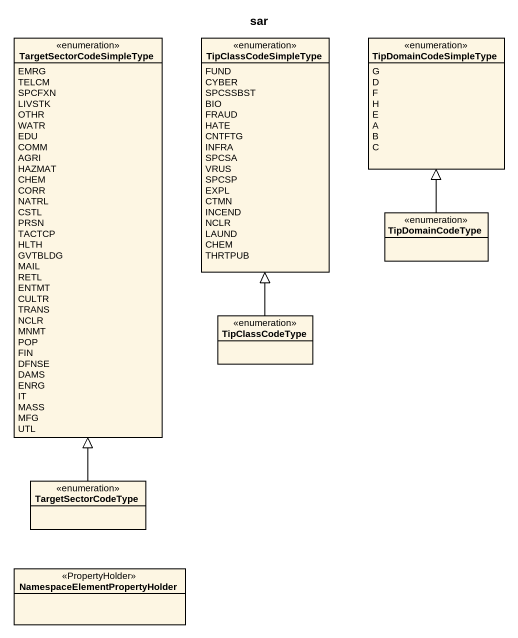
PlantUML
@startuml
title sar
hide circle
hide empty members
enum TargetSectorCodeSimpleType {
  EMRG
  TELCM
  SPCFXN
  LIVSTK
  OTHR
  WATR
  EDU
  COMM
  AGRI
  HAZMAT
  CHEM
  CORR
  NATRL
  CSTL
  PRSN
  TACTCP
  HLTH
  GVTBLDG
  MAIL
  RETL
  ENTMT
  CULTR
  TRANS
  NCLR
  MNMT
  POP
  FIN
  DFNSE
  DAMS
  ENRG
  IT
  MASS
  MFG
  UTL
}
enum TipClassCodeSimpleType {
  FUND
  CYBER
  SPCSSBST
  BIO
  FRAUD
  HATE
  CNTFTG
  INFRA
  SPCSA
  VRUS
  SPCSP
  EXPL
  CTMN
  INCEND
  NCLR
  LAUND
  CHEM
  THRTPUB
}
enum TipDomainCodeSimpleType {
  G
  D
  F
  H
  E
  A
  B
  C
}
enum TipDomainCodeType
enum TipClassCodeType
enum TargetSectorCodeType
class "NamespaceElementPropertyHolder" as NamespaceElementPropertyHold <<PropertyHolder>>
TipDomainCodeType -up-|> TipDomainCodeSimpleType
TipClassCodeType -up-|> TipClassCodeSimpleType
TargetSectorCodeType -up-|> TargetSectorCodeSimpleType
@enduml
